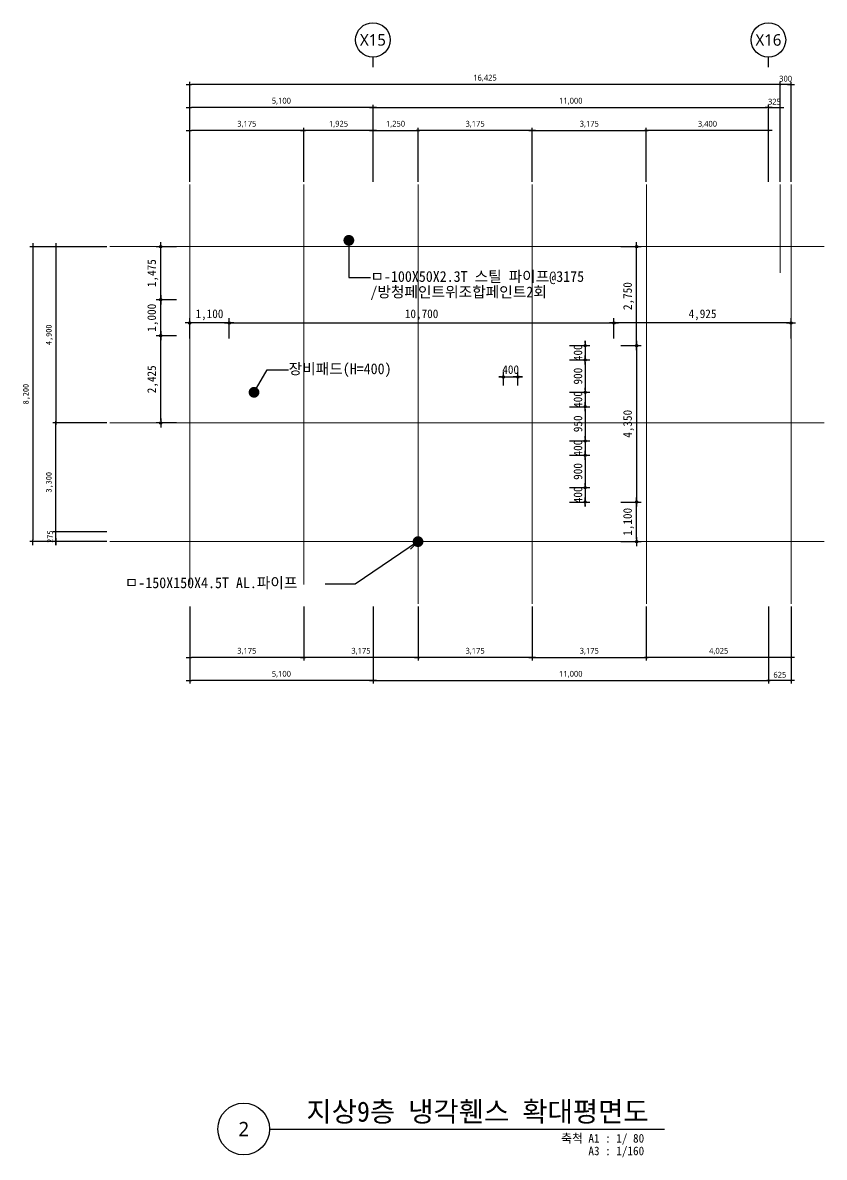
# Model space of a CAD drawing. Header units: inches. Extents: x 361167 to 440483, y 578 to 43803.
# Drawn here: x 389884 to 412179, y 2545 to 34085 of the extents above; entities that cross this region are included whole.
import ezdxf
from ezdxf.enums import TextEntityAlignment as Align

# ---------------------------------------------------------------- set-up
doc = ezdxf.new("R2010")
doc.units = ezdxf.units.IN
doc.header["$MEASUREMENT"] = 0
doc.linetypes.add('CEN', pattern=[62, 60, -1, 0, -1])
doc.layers.get('0').update_dxf_attribs({"linetype": 'CONTINUOUS'})
for name, color, linetype, lineweight in [('A-AXIS-BUBL', 7, 'CONTINUOUS', 25), ('A-CNTL', 1, 'CEN', 15), ('A-DIMS', 7, 'CONTINUOUS', 25), ('A-XXXX-SYMB', 7, 'CONTINUOUS', 25), ('A-XXXX-TXT1', 3, 'CONTINUOUS', 25), ('A-XXXX-TXT2', 3, 'CONTINUOUS', 25)]:
    doc.layers.add(name, color=color, linetype=linetype, lineweight=lineweight)
for name, color, linetype in [('A-AXIS-NDIM', 7, 'CONTINUOUS'), ('dim', 7, 'CONTINUOUS'), ('T', 3, 'CONTINUOUS')]:
    doc.layers.add(name, color=color, linetype=linetype)
doc.styles.add('HY울릉도L', font='H2GTRE.TTF')
doc.styles.get("Standard").update_dxf_attribs({"font": ''})
doc.styles.add('돋움', font='')
doc.styles.add('돋움체', font='')
doc.styles.add('맑은고딕', font='malgun.ttf')
doc.styles.get('Standard').set_extended_font_data('DotumChe')
doc.styles.get('돋움').set_extended_font_data('DotumChe')
doc.styles.get('돋움체').set_extended_font_data('DotumChe')
doc.dimstyles.new('CDIM', dxfattribs={"dimtxt": 2, "dimasz": 0.6, "dimexe": 1, "dimexo": 1, "dimgap": 1, "dimtad": 1, "dimdec": 0, "dimrnd": 0.5, "dimzin": 0, "dimdsep": 32, "dimlunit": 6, "dimtxsty": 'HY울릉도L', "dimblk1": '_CIDOT', "dimblk2": '_CIDOT', "dimsah": 1, "dimcen": 4.5, "dimclrd": 2, "dimclre": 2, "dimclrt": 7, "dimadec": 0, "dimazin": 0, "dimtfac": 1, "dimtdec": 0, "dimtix": 1, "dimtmove": 2, "dimatfit": 1, "dimldrblk": '_CIDOT', "dimfxl": 1, "dimtolj": 1, "dimtzin": 0, "dimlwd": -1, "dimarcsym": 0})
doc.dimstyles.new('DIM-1', dxfattribs={"dimtxt": 2.5, "dimasz": 1, "dimexe": 2, "dimexo": 3, "dimgap": 1, "dimtad": 1, "dimdec": 0, "dimdsep": 46, "dimlunit": 6, "dimtxsty": 'Standard', "dimblk1": 'DIMDOT', "dimblk2": 'DIMDOT', "dimsah": 1, "dimcen": 2.5, "dimdle": 1.5, "dimclrt": 3, "dimadec": 0, "dimazin": 0, "dimtfac": 1, "dimtdec": 0, "dimtix": 1, "dimtmove": 2, "dimatfit": 3, "dimldrblk": 'DIMDOT', "dimfxl": 2, "dimtvp": 1, "dimtolj": 1, "dimtzin": 0, "dimarcsym": 0})

# ---------------------------------------------------------------- blocks, each defined once
blk = doc.blocks.new('_CIDOT')
at = {"color": 0, "linetype": 'ByBlock'}
blk.add_line((2, 0), (-1, 0), dxfattribs=at)
at = {"color": 0, "linetype": 'ByBlock', "const_width": 0.5}
blk.add_lwpolyline([(-0.25, 0, 1), (0.25, 0, 1)], format="xyb", close=True, dxfattribs=at)
blk = doc.blocks.new('*D30')
at = {"layer": 'A-DIMS', "lineweight": -2, "transparency": 16777216}
for p, q in [((399629, 29665), (399629, 31805)), ((410629, 29665), (410629, 31805))]:
    blk.add_line(p, q, dxfattribs=at)
at = {"layer": 'A-DIMS', "transparency": 16777216}
blk.add_line((399677, 31725), (410581, 31725), dxfattribs=at)
at = {"layer": 'A-DIMS', "transparency": 16777216, "xscale": 48, "yscale": 48, "zscale": 48, "rotation": 180}
blk.add_blockref('_CIDOT', (399629, 31725), dxfattribs=at)
at = {"layer": 'A-DIMS', "transparency": 16777216, "xscale": 48, "yscale": 48, "zscale": 48}
blk.add_blockref('_CIDOT', (410629, 31725), dxfattribs=at)
at = {"layer": 'A-DIMS', "color": 3, "transparency": 16777216, "insert": (405129, 31902), "char_height": 160, "attachment_point": 5, "style": '맑은고딕'}
blk.add_mtext('\\A1;11,000', dxfattribs=at)
blk = doc.blocks.new('*D31')
at = {"layer": 'A-DIMS', "lineweight": -2, "transparency": 16777216}
for p, q in [((400879, 29665), (400879, 31165)), ((404054, 29665), (404054, 31165))]:
    blk.add_line(p, q, dxfattribs=at)
at = {"layer": 'A-DIMS', "transparency": 16777216}
blk.add_line((404006, 31085), (400927, 31085), dxfattribs=at)
at = {"layer": 'A-DIMS', "transparency": 16777216, "xscale": 48, "yscale": 48, "zscale": 48, "rotation": 180}
blk.add_blockref('_CIDOT', (400879, 31085), dxfattribs=at)
at = {"layer": 'A-DIMS', "transparency": 16777216, "xscale": 48, "yscale": 48, "zscale": 48}
blk.add_blockref('_CIDOT', (404054, 31085), dxfattribs=at)
at = {"layer": 'A-DIMS', "color": 3, "transparency": 16777216, "insert": (402467, 31262), "char_height": 160, "attachment_point": 5, "style": '맑은고딕'}
blk.add_mtext('\\A1;3,175', dxfattribs=at)
blk = doc.blocks.new('*D32')
at = {"layer": 'A-DIMS', "transparency": 16777216}
for p, q in [((410906, 32365), (410858, 32365)), ((411254, 32365), (410954, 32365)), ((411302, 32365), (411350, 32365))]:
    blk.add_line(p, q, dxfattribs=at)
at = {"layer": 'A-DIMS', "lineweight": -2, "transparency": 16777216}
for p, q in [((410954, 29665), (410954, 32445)), ((411254, 29665), (411254, 32445))]:
    blk.add_line(p, q, dxfattribs=at)
at = {"layer": 'A-DIMS', "transparency": 16777216, "xscale": 48, "yscale": 48, "zscale": 48}
blk.add_blockref('_CIDOT', (410954, 32365), dxfattribs=at)
at = {"layer": 'A-DIMS', "transparency": 16777216, "xscale": 48, "yscale": 48, "zscale": 48, "rotation": 180}
blk.add_blockref('_CIDOT', (411254, 32365), dxfattribs=at)
at = {"layer": 'A-DIMS', "color": 3, "transparency": 16777216, "insert": (411104, 32528), "char_height": 160, "attachment_point": 5, "style": '맑은고딕'}
blk.add_mtext('\\A1;300', dxfattribs=at)
blk = doc.blocks.new('*D33')
at = {"layer": 'A-DIMS', "lineweight": -2, "transparency": 16777216}
for p, q in [((404054, 29665), (404054, 31165)), ((407229, 29665), (407229, 31165))]:
    blk.add_line(p, q, dxfattribs=at)
at = {"layer": 'A-DIMS', "transparency": 16777216}
blk.add_line((404102, 31085), (407181, 31085), dxfattribs=at)
at = {"layer": 'A-DIMS', "transparency": 16777216, "xscale": 48, "yscale": 48, "zscale": 48, "rotation": 180}
blk.add_blockref('_CIDOT', (404054, 31085), dxfattribs=at)
at = {"layer": 'A-DIMS', "transparency": 16777216, "xscale": 48, "yscale": 48, "zscale": 48}
blk.add_blockref('_CIDOT', (407229, 31085), dxfattribs=at)
at = {"layer": 'A-DIMS', "color": 3, "transparency": 16777216, "insert": (405642, 31262), "char_height": 160, "attachment_point": 5, "style": '맑은고딕'}
blk.add_mtext('\\A1;3,175', dxfattribs=at)
blk = doc.blocks.new('*D34')
at = {"layer": 'A-DIMS', "transparency": 16777216}
for p, q in [((410581, 31725), (410533, 31725)), ((410629, 31725), (410954, 31725)), ((411002, 31725), (411050, 31725))]:
    blk.add_line(p, q, dxfattribs=at)
at = {"layer": 'A-DIMS', "lineweight": -2, "transparency": 16777216}
for p, q in [((410629, 29665), (410629, 31805)), ((410954, 29665), (410954, 31805))]:
    blk.add_line(p, q, dxfattribs=at)
at = {"layer": 'A-DIMS', "transparency": 16777216, "xscale": 48, "yscale": 48, "zscale": 48}
blk.add_blockref('_CIDOT', (410629, 31725), dxfattribs=at)
at = {"layer": 'A-DIMS', "transparency": 16777216, "xscale": 48, "yscale": 48, "zscale": 48, "rotation": 180}
blk.add_blockref('_CIDOT', (410954, 31725), dxfattribs=at)
at = {"layer": 'A-DIMS', "color": 3, "transparency": 16777216, "insert": (410792, 31888), "char_height": 160, "attachment_point": 5, "style": '맑은고딕'}
blk.add_mtext('\\A1;325', dxfattribs=at)
blk = doc.blocks.new('*D35')
at = {"layer": 'A-DIMS', "lineweight": -2, "transparency": 16777216}
for p, q in [((397704, 29665), (397704, 31165)), ((399629, 29665), (399629, 31165))]:
    blk.add_line(p, q, dxfattribs=at)
at = {"layer": 'A-DIMS', "transparency": 16777216}
blk.add_line((399581, 31085), (397752, 31085), dxfattribs=at)
at = {"layer": 'A-DIMS', "transparency": 16777216, "xscale": 48, "yscale": 48, "zscale": 48, "rotation": 180}
blk.add_blockref('_CIDOT', (397704, 31085), dxfattribs=at)
at = {"layer": 'A-DIMS', "transparency": 16777216, "xscale": 48, "yscale": 48, "zscale": 48}
blk.add_blockref('_CIDOT', (399629, 31085), dxfattribs=at)
at = {"layer": 'A-DIMS', "color": 3, "transparency": 16777216, "insert": (398667, 31262), "char_height": 160, "attachment_point": 5, "style": '맑은고딕'}
blk.add_mtext('\\A1;1,925', dxfattribs=at)
blk = doc.blocks.new('*D36')
at = {"layer": 'A-DIMS', "lineweight": -2, "transparency": 16777216}
for p, q in [((394529, 29665), (394529, 31165)), ((397704, 29665), (397704, 31165))]:
    blk.add_line(p, q, dxfattribs=at)
at = {"layer": 'A-DIMS', "transparency": 16777216}
blk.add_line((397656, 31085), (394577, 31085), dxfattribs=at)
at = {"layer": 'A-DIMS', "transparency": 16777216, "xscale": 48, "yscale": 48, "zscale": 48, "rotation": 180}
blk.add_blockref('_CIDOT', (394529, 31085), dxfattribs=at)
at = {"layer": 'A-DIMS', "transparency": 16777216, "xscale": 48, "yscale": 48, "zscale": 48}
blk.add_blockref('_CIDOT', (397704, 31085), dxfattribs=at)
at = {"layer": 'A-DIMS', "color": 3, "transparency": 16777216, "insert": (396117, 31262), "char_height": 160, "attachment_point": 5, "style": '맑은고딕'}
blk.add_mtext('\\A1;3,175', dxfattribs=at)
blk = doc.blocks.new('*D37')
at = {"layer": 'A-DIMS', "lineweight": -2, "transparency": 16777216}
for p, q in [((407229, 29665), (407229, 31165)), ((410629, 29665), (410629, 31165))]:
    blk.add_line(p, q, dxfattribs=at)
at = {"layer": 'A-DIMS', "transparency": 16777216}
blk.add_line((410581, 31085), (407277, 31085), dxfattribs=at)
at = {"layer": 'A-DIMS', "transparency": 16777216, "xscale": 48, "yscale": 48, "zscale": 48, "rotation": 180}
blk.add_blockref('_CIDOT', (407229, 31085), dxfattribs=at)
at = {"layer": 'A-DIMS', "transparency": 16777216, "xscale": 48, "yscale": 48, "zscale": 48}
blk.add_blockref('_CIDOT', (410629, 31085), dxfattribs=at)
at = {"layer": 'A-DIMS', "color": 3, "transparency": 16777216, "insert": (408929, 31261), "char_height": 160, "attachment_point": 5, "style": '맑은고딕'}
blk.add_mtext('\\A1;3,400', dxfattribs=at)
blk = doc.blocks.new('*D38')
at = {"layer": 'A-DIMS', "lineweight": -2, "transparency": 16777216}
for p, q in [((394529, 29665), (394529, 31805)), ((399629, 29665), (399629, 31805))]:
    blk.add_line(p, q, dxfattribs=at)
at = {"layer": 'A-DIMS', "transparency": 16777216}
blk.add_line((399581, 31725), (394577, 31725), dxfattribs=at)
at = {"layer": 'A-DIMS', "transparency": 16777216, "xscale": 48, "yscale": 48, "zscale": 48, "rotation": 180}
blk.add_blockref('_CIDOT', (394529, 31725), dxfattribs=at)
at = {"layer": 'A-DIMS', "transparency": 16777216, "xscale": 48, "yscale": 48, "zscale": 48}
blk.add_blockref('_CIDOT', (399629, 31725), dxfattribs=at)
at = {"layer": 'A-DIMS', "color": 3, "transparency": 16777216, "insert": (397079, 31902), "char_height": 160, "attachment_point": 5, "style": '맑은고딕'}
blk.add_mtext('\\A1;5,100', dxfattribs=at)
blk = doc.blocks.new('*D43')
at = {"layer": 'A-DIMS', "lineweight": -2, "transparency": 16777216}
for p, q in [((399629, 17855), (399629, 15715)), ((410629, 17855), (410629, 15715))]:
    blk.add_line(p, q, dxfattribs=at)
at = {"layer": 'A-DIMS', "transparency": 16777216}
blk.add_line((399677, 15795), (410581, 15795), dxfattribs=at)
at = {"layer": 'A-DIMS', "transparency": 16777216, "xscale": 48, "yscale": 48, "zscale": 48, "rotation": 180}
blk.add_blockref('_CIDOT', (399629, 15795), dxfattribs=at)
at = {"layer": 'A-DIMS', "transparency": 16777216, "xscale": 48, "yscale": 48, "zscale": 48}
blk.add_blockref('_CIDOT', (410629, 15795), dxfattribs=at)
at = {"layer": 'A-DIMS', "color": 3, "transparency": 16777216, "insert": (405129, 15972), "char_height": 160, "attachment_point": 5, "style": '맑은고딕'}
blk.add_mtext('\\A1;11,000', dxfattribs=at)
blk = doc.blocks.new('*D44')
at = {"layer": 'A-DIMS', "lineweight": -2, "transparency": 16777216}
for p, q in [((400879, 17855), (400879, 16355)), ((404054, 17855), (404054, 16355))]:
    blk.add_line(p, q, dxfattribs=at)
at = {"layer": 'A-DIMS', "transparency": 16777216}
blk.add_line((404006, 16435), (400927, 16435), dxfattribs=at)
at = {"layer": 'A-DIMS', "transparency": 16777216, "xscale": 48, "yscale": 48, "zscale": 48, "rotation": 180}
blk.add_blockref('_CIDOT', (400879, 16435), dxfattribs=at)
at = {"layer": 'A-DIMS', "transparency": 16777216, "xscale": 48, "yscale": 48, "zscale": 48}
blk.add_blockref('_CIDOT', (404054, 16435), dxfattribs=at)
at = {"layer": 'A-DIMS', "color": 3, "transparency": 16777216, "insert": (402467, 16612), "char_height": 160, "attachment_point": 5, "style": '맑은고딕'}
blk.add_mtext('\\A1;3,175', dxfattribs=at)
blk = doc.blocks.new('*D45')
at = {"layer": 'A-DIMS', "lineweight": -2, "transparency": 16777216}
for p, q in [((410629, 17855), (410629, 15715)), ((411254, 17855), (411254, 15715))]:
    blk.add_line(p, q, dxfattribs=at)
at = {"layer": 'A-DIMS', "transparency": 16777216}
blk.add_line((411206, 15795), (410677, 15795), dxfattribs=at)
at = {"layer": 'A-DIMS', "transparency": 16777216, "xscale": 48, "yscale": 48, "zscale": 48, "rotation": 180}
blk.add_blockref('_CIDOT', (410629, 15795), dxfattribs=at)
at = {"layer": 'A-DIMS', "transparency": 16777216, "xscale": 48, "yscale": 48, "zscale": 48}
blk.add_blockref('_CIDOT', (411254, 15795), dxfattribs=at)
at = {"layer": 'A-DIMS', "color": 3, "transparency": 16777216, "insert": (410942, 15958), "char_height": 160, "attachment_point": 5, "style": '맑은고딕'}
blk.add_mtext('\\A1;625', dxfattribs=at)
blk = doc.blocks.new('*D46')
at = {"layer": 'A-DIMS', "lineweight": -2, "transparency": 16777216}
for p, q in [((404054, 17855), (404054, 16355)), ((407229, 17855), (407229, 16355))]:
    blk.add_line(p, q, dxfattribs=at)
at = {"layer": 'A-DIMS', "transparency": 16777216}
blk.add_line((404102, 16435), (407181, 16435), dxfattribs=at)
at = {"layer": 'A-DIMS', "transparency": 16777216, "xscale": 48, "yscale": 48, "zscale": 48, "rotation": 180}
blk.add_blockref('_CIDOT', (404054, 16435), dxfattribs=at)
at = {"layer": 'A-DIMS', "transparency": 16777216, "xscale": 48, "yscale": 48, "zscale": 48}
blk.add_blockref('_CIDOT', (407229, 16435), dxfattribs=at)
at = {"layer": 'A-DIMS', "color": 3, "transparency": 16777216, "insert": (405642, 16612), "char_height": 160, "attachment_point": 5, "style": '맑은고딕'}
blk.add_mtext('\\A1;3,175', dxfattribs=at)
blk = doc.blocks.new('*D39')
at = {"layer": 'A-DIMS', "lineweight": -2, "transparency": 16777216}
for p, q in [((397704, 17855), (397704, 16355)), ((400879, 17855), (400879, 16355))]:
    blk.add_line(p, q, dxfattribs=at)
at = {"layer": 'A-DIMS', "transparency": 16777216}
blk.add_line((400831, 16435), (397752, 16435), dxfattribs=at)
at = {"layer": 'A-DIMS', "transparency": 16777216, "xscale": 48, "yscale": 48, "zscale": 48, "rotation": 180}
blk.add_blockref('_CIDOT', (397704, 16435), dxfattribs=at)
at = {"layer": 'A-DIMS', "transparency": 16777216, "xscale": 48, "yscale": 48, "zscale": 48}
blk.add_blockref('_CIDOT', (400879, 16435), dxfattribs=at)
at = {"layer": 'A-DIMS', "color": 3, "transparency": 16777216, "insert": (399292, 16612), "char_height": 160, "attachment_point": 5, "style": '맑은고딕'}
blk.add_mtext('\\A1;3,175', dxfattribs=at)
blk = doc.blocks.new('*D40')
at = {"layer": 'A-DIMS', "lineweight": -2, "transparency": 16777216}
for p, q in [((394529, 17855), (394529, 16355)), ((397704, 17855), (397704, 16355))]:
    blk.add_line(p, q, dxfattribs=at)
at = {"layer": 'A-DIMS', "transparency": 16777216}
blk.add_line((397656, 16435), (394577, 16435), dxfattribs=at)
at = {"layer": 'A-DIMS', "transparency": 16777216, "xscale": 48, "yscale": 48, "zscale": 48, "rotation": 180}
blk.add_blockref('_CIDOT', (394529, 16435), dxfattribs=at)
at = {"layer": 'A-DIMS', "transparency": 16777216, "xscale": 48, "yscale": 48, "zscale": 48}
blk.add_blockref('_CIDOT', (397704, 16435), dxfattribs=at)
at = {"layer": 'A-DIMS', "color": 3, "transparency": 16777216, "insert": (396117, 16612), "char_height": 160, "attachment_point": 5, "style": '맑은고딕'}
blk.add_mtext('\\A1;3,175', dxfattribs=at)
blk = doc.blocks.new('*D41')
at = {"layer": 'A-DIMS', "lineweight": -2, "transparency": 16777216}
for p, q in [((407229, 17855), (407229, 16355)), ((411254, 17855), (411254, 16355))]:
    blk.add_line(p, q, dxfattribs=at)
at = {"layer": 'A-DIMS', "transparency": 16777216}
blk.add_line((411206, 16435), (407277, 16435), dxfattribs=at)
at = {"layer": 'A-DIMS', "transparency": 16777216, "xscale": 48, "yscale": 48, "zscale": 48, "rotation": 180}
blk.add_blockref('_CIDOT', (407229, 16435), dxfattribs=at)
at = {"layer": 'A-DIMS', "transparency": 16777216, "xscale": 48, "yscale": 48, "zscale": 48}
blk.add_blockref('_CIDOT', (411254, 16435), dxfattribs=at)
at = {"layer": 'A-DIMS', "color": 3, "transparency": 16777216, "insert": (409242, 16611), "char_height": 160, "attachment_point": 5, "style": '맑은고딕'}
blk.add_mtext('\\A1;4,025', dxfattribs=at)
blk = doc.blocks.new('*D42')
at = {"layer": 'A-DIMS', "lineweight": -2, "transparency": 16777216}
for p, q in [((394529, 17855), (394529, 15715)), ((399629, 17855), (399629, 15715))]:
    blk.add_line(p, q, dxfattribs=at)
at = {"layer": 'A-DIMS', "transparency": 16777216}
blk.add_line((399581, 15795), (394577, 15795), dxfattribs=at)
at = {"layer": 'A-DIMS', "transparency": 16777216, "xscale": 48, "yscale": 48, "zscale": 48, "rotation": 180}
blk.add_blockref('_CIDOT', (394529, 15795), dxfattribs=at)
at = {"layer": 'A-DIMS', "transparency": 16777216, "xscale": 48, "yscale": 48, "zscale": 48}
blk.add_blockref('_CIDOT', (399629, 15795), dxfattribs=at)
at = {"layer": 'A-DIMS', "color": 3, "transparency": 16777216, "insert": (397079, 15972), "char_height": 160, "attachment_point": 5, "style": '맑은고딕'}
blk.add_mtext('\\A1;5,100', dxfattribs=at)
blk = doc.blocks.new('*D47')
at = {"layer": 'A-DIMS', "lineweight": -2, "transparency": 16777216}
for p, q in [((392224, 22959), (390724, 22959)), ((392224, 19660), (390724, 19660))]:
    blk.add_line(p, q, dxfattribs=at)
at = {"layer": 'A-DIMS', "transparency": 16777216}
blk.add_line((390804, 19708), (390804, 22911), dxfattribs=at)
at = {"layer": 'A-DIMS', "transparency": 16777216, "xscale": 48, "yscale": 48, "zscale": 48}
for p, rotation in [((390804, 22959), 90), ((390804, 19660), 270)]:
    blk.add_blockref('_CIDOT', p, dxfattribs=dict(at, rotation=rotation))
at = {"layer": 'A-DIMS', "color": 3, "transparency": 16777216, "insert": (390629, 21310), "char_height": 160, "attachment_point": 5, "rotation": 90, "style": '돋움체'}
blk.add_mtext('\\A1;3,300', dxfattribs=at)
blk = doc.blocks.new('*D48')
at = {"layer": 'A-DIMS', "lineweight": -2, "transparency": 16777216}
for p, q in [((392224, 19935), (390724, 19935)), ((392224, 19660), (390724, 19660))]:
    blk.add_line(p, q, dxfattribs=at)
at = {"layer": 'A-DIMS', "transparency": 16777216}
for p, q in [((390804, 19983), (390804, 20031)), ((390804, 19660), (390804, 19935)), ((390804, 19612), (390804, 19564))]:
    blk.add_line(p, q, dxfattribs=at)
at = {"layer": 'A-DIMS', "transparency": 16777216, "xscale": 48, "yscale": 48, "zscale": 48}
for p, rotation in [((390804, 19935), 270), ((390804, 19660), 90)]:
    blk.add_blockref('_CIDOT', p, dxfattribs=dict(at, rotation=rotation))
at = {"layer": 'A-DIMS', "color": 3, "transparency": 16777216, "insert": (390644, 19798), "char_height": 160, "attachment_point": 5, "rotation": 90, "style": '돋움체'}
blk.add_mtext('\\A1;275', dxfattribs=at)
blk = doc.blocks.new('*D49')
at = {"layer": 'A-DIMS', "lineweight": -2, "transparency": 16777216}
for p, q in [((392224, 27859), (390724, 27859)), ((392224, 22959), (390724, 22959))]:
    blk.add_line(p, q, dxfattribs=at)
at = {"layer": 'A-DIMS', "transparency": 16777216}
blk.add_line((390804, 27811), (390804, 23007), dxfattribs=at)
at = {"layer": 'A-DIMS', "transparency": 16777216, "xscale": 48, "yscale": 48, "zscale": 48}
for p, rotation in [((390804, 27859), 90), ((390804, 22959), 270)]:
    blk.add_blockref('_CIDOT', p, dxfattribs=dict(at, rotation=rotation))
at = {"layer": 'A-DIMS', "color": 3, "transparency": 16777216, "insert": (390629, 25409), "char_height": 160, "attachment_point": 5, "rotation": 90, "style": '돋움체'}
blk.add_mtext('\\A1;4,900', dxfattribs=at)
blk = doc.blocks.new('DIMDOT')
at = {"linetype": 'Continuous'}
blk.add_line((-2, 0), (2, 0), dxfattribs=at)
for radius in [0.5, 0.25]:
    blk.add_circle((0, 0), radius, dxfattribs=at)
blk = doc.blocks.new('*D194')
at = {"layer": 'A-AXIS-NDIM', "color": 0, "lineweight": -2, "transparency": 16777216}
for p, q in [((394162, 25384), (393596, 25384)), ((393724, 23023), (393724, 25320)), ((394162, 22959), (393596, 22959))]:
    blk.add_line(p, q, dxfattribs=at)
at = {"layer": 'A-AXIS-NDIM', "color": 0, "lineweight": -2, "transparency": 16777216, "xscale": 64, "yscale": 64, "zscale": 64}
for p, rotation in [((393724, 25384), 90), ((393724, 22959), 270)]:
    blk.add_blockref('DIMDOT', p, dxfattribs=dict(at, rotation=rotation))
at = {"layer": 'A-AXIS-NDIM', "color": 3, "transparency": 16777216, "insert": (393502, 24172), "char_height": 240, "attachment_point": 5, "rotation": 90}
blk.add_mtext('\\A1;2,425', dxfattribs=at)
blk = doc.blocks.new('*D195')
at = {"layer": 'A-AXIS-NDIM', "color": 0, "lineweight": -2, "transparency": 16777216}
for p, q in [((394162, 26384), (393596, 26384)), ((393724, 25448), (393724, 26320)), ((394162, 25384), (393596, 25384))]:
    blk.add_line(p, q, dxfattribs=at)
at = {"layer": 'A-AXIS-NDIM', "color": 0, "lineweight": -2, "transparency": 16777216, "xscale": 64, "yscale": 64, "zscale": 64}
for p, rotation in [((393724, 26384), 90), ((393724, 25384), 270)]:
    blk.add_blockref('DIMDOT', p, dxfattribs=dict(at, rotation=rotation))
at = {"layer": 'A-AXIS-NDIM', "color": 3, "transparency": 16777216, "insert": (393502, 25884), "char_height": 240, "attachment_point": 5, "rotation": 90}
blk.add_mtext('\\A1;1,000', dxfattribs=at)
blk = doc.blocks.new('*D196')
at = {"layer": 'A-AXIS-NDIM', "color": 0, "lineweight": -2, "transparency": 16777216}
for p, q in [((394162, 27859), (393596, 27859)), ((393724, 26448), (393724, 27795)), ((394162, 26384), (393596, 26384))]:
    blk.add_line(p, q, dxfattribs=at)
at = {"layer": 'A-AXIS-NDIM', "color": 0, "lineweight": -2, "transparency": 16777216, "xscale": 64, "yscale": 64, "zscale": 64}
for p, rotation in [((393724, 27859), 90), ((393724, 26384), 270)]:
    blk.add_blockref('DIMDOT', p, dxfattribs=dict(at, rotation=rotation))
at = {"layer": 'A-AXIS-NDIM', "color": 3, "transparency": 16777216, "insert": (393502, 27122), "char_height": 240, "attachment_point": 5, "rotation": 90}
blk.add_mtext('\\A1;1,475', dxfattribs=at)
blk = doc.blocks.new('_Dot')
at = {"color": 0, "linetype": 'ByBlock', "lineweight": -2}
blk.add_line((-0.5, 0), (-1, 0), dxfattribs=at)
at = {"color": 0, "linetype": 'ByBlock', "lineweight": -2, "const_width": 0.5}
blk.add_lwpolyline([(-0.25, 0, 1), (0.25, 0, 1)], format="xyb", close=True, dxfattribs=at)
blk = doc.blocks.new('*D205')
at = {"layer": 'A-DIMS', "lineweight": -2, "transparency": 16777216}
for p, q in [((392224, 27859), (390084, 27859)), ((392224, 19660), (390084, 19660))]:
    blk.add_line(p, q, dxfattribs=at)
at = {"layer": 'A-DIMS', "transparency": 16777216}
blk.add_line((390164, 27811), (390164, 19708), dxfattribs=at)
at = {"layer": 'A-DIMS', "transparency": 16777216, "xscale": 48, "yscale": 48, "zscale": 48}
for p, rotation in [((390164, 27859), 90), ((390164, 19660), 270)]:
    blk.add_blockref('_CIDOT', p, dxfattribs=dict(at, rotation=rotation))
at = {"layer": 'A-DIMS', "color": 3, "transparency": 16777216, "insert": (389989, 23760), "char_height": 160, "attachment_point": 5, "rotation": 90, "style": '돋움체'}
blk.add_mtext('\\A1;8,200', dxfattribs=at)
blk = doc.blocks.new('*D206')
at = {"layer": 'A-DIMS', "lineweight": -2, "transparency": 16777216}
for p, q in [((394529, 29665), (394529, 32445)), ((410954, 29665), (410954, 32445))]:
    blk.add_line(p, q, dxfattribs=at)
at = {"layer": 'A-DIMS', "transparency": 16777216}
blk.add_line((410906, 32365), (394577, 32365), dxfattribs=at)
at = {"layer": 'A-DIMS', "transparency": 16777216, "xscale": 48, "yscale": 48, "zscale": 48, "rotation": 180}
blk.add_blockref('_CIDOT', (394529, 32365), dxfattribs=at)
at = {"layer": 'A-DIMS', "transparency": 16777216, "xscale": 48, "yscale": 48, "zscale": 48}
blk.add_blockref('_CIDOT', (410954, 32365), dxfattribs=at)
at = {"layer": 'A-DIMS', "color": 3, "transparency": 16777216, "insert": (402742, 32542), "char_height": 160, "attachment_point": 5, "style": '맑은고딕'}
blk.add_mtext('\\A1;16,425', dxfattribs=at)
blk = doc.blocks.new('*D207')
at = {"layer": 'A-DIMS', "lineweight": -2, "transparency": 16777216}
for p, q in [((399629, 29665), (399629, 31165)), ((400879, 29665), (400879, 31165))]:
    blk.add_line(p, q, dxfattribs=at)
at = {"layer": 'A-DIMS', "transparency": 16777216}
blk.add_line((399677, 31085), (400831, 31085), dxfattribs=at)
at = {"layer": 'A-DIMS', "transparency": 16777216, "xscale": 48, "yscale": 48, "zscale": 48, "rotation": 180}
blk.add_blockref('_CIDOT', (399629, 31085), dxfattribs=at)
at = {"layer": 'A-DIMS', "transparency": 16777216, "xscale": 48, "yscale": 48, "zscale": 48}
blk.add_blockref('_CIDOT', (400879, 31085), dxfattribs=at)
at = {"layer": 'A-DIMS', "color": 3, "transparency": 16777216, "insert": (400254, 31262), "char_height": 160, "attachment_point": 5, "style": '맑은고딕'}
blk.add_mtext('\\A1;1,250', dxfattribs=at)
blk = doc.blocks.new('*D209')
at = {"layer": 'A-AXIS-NDIM', "color": 0, "lineweight": -2, "transparency": 16777216}
for p, q in [((395629, 25302), (395629, 25868)), ((406329, 25302), (406329, 25868)), ((395693, 25740), (406265, 25740))]:
    blk.add_line(p, q, dxfattribs=at)
at = {"layer": 'A-AXIS-NDIM', "color": 0, "lineweight": -2, "transparency": 16777216, "xscale": 64, "yscale": 64, "zscale": 64, "rotation": 180}
blk.add_blockref('DIMDOT', (395629, 25740), dxfattribs=at)
at = {"layer": 'A-AXIS-NDIM', "color": 0, "lineweight": -2, "transparency": 16777216, "xscale": 64, "yscale": 64, "zscale": 64}
blk.add_blockref('DIMDOT', (406329, 25740), dxfattribs=at)
at = {"layer": 'A-AXIS-NDIM', "color": 3, "transparency": 16777216, "insert": (400979, 25963), "char_height": 240, "attachment_point": 5}
blk.add_mtext('\\A1;10,700', dxfattribs=at)
blk = doc.blocks.new('*D210')
at = {"layer": 'A-AXIS-NDIM', "color": 0, "lineweight": -2, "transparency": 16777216}
for p, q in [((406329, 25302), (406329, 25868)), ((411254, 25302), (411254, 25868)), ((411190, 25740), (406393, 25740))]:
    blk.add_line(p, q, dxfattribs=at)
at = {"layer": 'A-AXIS-NDIM', "color": 0, "lineweight": -2, "transparency": 16777216, "xscale": 64, "yscale": 64, "zscale": 64, "rotation": 180}
blk.add_blockref('DIMDOT', (406329, 25740), dxfattribs=at)
at = {"layer": 'A-AXIS-NDIM', "color": 0, "lineweight": -2, "transparency": 16777216, "xscale": 64, "yscale": 64, "zscale": 64}
blk.add_blockref('DIMDOT', (411254, 25740), dxfattribs=at)
at = {"layer": 'A-AXIS-NDIM', "color": 3, "transparency": 16777216, "insert": (408792, 25963), "char_height": 240, "attachment_point": 5}
blk.add_mtext('\\A1;4,925', dxfattribs=at)
blk = doc.blocks.new('*D208')
at = {"layer": 'A-AXIS-NDIM', "color": 0, "lineweight": -2, "transparency": 16777216}
for p, q in [((394529, 25302), (394529, 25868)), ((395629, 25302), (395629, 25868)), ((395565, 25740), (394593, 25740))]:
    blk.add_line(p, q, dxfattribs=at)
at = {"layer": 'A-AXIS-NDIM', "color": 0, "lineweight": -2, "transparency": 16777216, "xscale": 64, "yscale": 64, "zscale": 64, "rotation": 180}
blk.add_blockref('DIMDOT', (394529, 25740), dxfattribs=at)
at = {"layer": 'A-AXIS-NDIM', "color": 0, "lineweight": -2, "transparency": 16777216, "xscale": 64, "yscale": 64, "zscale": 64}
blk.add_blockref('DIMDOT', (395629, 25740), dxfattribs=at)
at = {"layer": 'A-AXIS-NDIM', "color": 3, "transparency": 16777216, "insert": (395079, 25963), "char_height": 240, "attachment_point": 5}
blk.add_mtext('\\A1;1,100', dxfattribs=at)
blk = doc.blocks.new('*D212')
at = {"layer": 'A-AXIS-NDIM', "color": 0, "lineweight": -2, "transparency": 16777216}
for p, q in [((406521, 25110), (407087, 25110)), ((406959, 25046), (406959, 20824)), ((406521, 20760), (407087, 20760))]:
    blk.add_line(p, q, dxfattribs=at)
at = {"layer": 'A-AXIS-NDIM', "color": 0, "lineweight": -2, "transparency": 16777216, "xscale": 64, "yscale": 64, "zscale": 64}
for p, rotation in [((406959, 25110), 90), ((406959, 20760), 270)]:
    blk.add_blockref('DIMDOT', p, dxfattribs=dict(at, rotation=rotation))
at = {"layer": 'A-AXIS-NDIM', "color": 3, "transparency": 16777216, "insert": (406737, 22935), "char_height": 240, "attachment_point": 5, "rotation": 90}
blk.add_mtext('\\A1;4,350', dxfattribs=at)
blk = doc.blocks.new('*D213')
at = {"layer": 'A-AXIS-NDIM', "color": 0, "lineweight": -2, "transparency": 16777216}
for p, q in [((406521, 20760), (407087, 20760)), ((406959, 19724), (406959, 20696)), ((406521, 19660), (407087, 19660))]:
    blk.add_line(p, q, dxfattribs=at)
at = {"layer": 'A-AXIS-NDIM', "color": 0, "lineweight": -2, "transparency": 16777216, "xscale": 64, "yscale": 64, "zscale": 64}
for p, rotation in [((406959, 20760), 90), ((406959, 19660), 270)]:
    blk.add_blockref('DIMDOT', p, dxfattribs=dict(at, rotation=rotation))
at = {"layer": 'A-AXIS-NDIM', "color": 3, "transparency": 16777216, "insert": (406737, 20210), "char_height": 240, "attachment_point": 5, "rotation": 90}
blk.add_mtext('\\A1;1,100', dxfattribs=at)
blk = doc.blocks.new('*D211')
at = {"layer": 'A-AXIS-NDIM', "color": 0, "lineweight": -2, "transparency": 16777216}
for p, q in [((406521, 27860), (407087, 27860)), ((406959, 25174), (406959, 27796)), ((406521, 25110), (407087, 25110))]:
    blk.add_line(p, q, dxfattribs=at)
at = {"layer": 'A-AXIS-NDIM', "color": 0, "lineweight": -2, "transparency": 16777216, "xscale": 64, "yscale": 64, "zscale": 64}
for p, rotation in [((406959, 27860), 90), ((406959, 25110), 270)]:
    blk.add_blockref('DIMDOT', p, dxfattribs=dict(at, rotation=rotation))
at = {"layer": 'A-AXIS-NDIM', "color": 3, "transparency": 16777216, "insert": (406737, 26485), "char_height": 240, "attachment_point": 5, "rotation": 90}
blk.add_mtext('\\A1;2,750', dxfattribs=at)
blk = doc.blocks.new('*D214')
at = {"layer": 'A-AXIS-NDIM', "color": 0, "lineweight": -2, "transparency": 16777216}
for p, q in [((405528, 25174), (405528, 25238)), ((405090, 25110), (405656, 25110)), ((405528, 25110), (405528, 24710)), ((405090, 24710), (405656, 24710)), ((405528, 24646), (405528, 24582))]:
    blk.add_line(p, q, dxfattribs=at)
at = {"layer": 'A-AXIS-NDIM', "color": 0, "lineweight": -2, "transparency": 16777216, "xscale": 64, "yscale": 64, "zscale": 64}
for p, rotation in [((405528, 25110), 270), ((405528, 24710), 90)]:
    blk.add_blockref('DIMDOT', p, dxfattribs=dict(at, rotation=rotation))
at = {"layer": 'A-AXIS-NDIM', "color": 3, "transparency": 16777216, "insert": (405328, 24910), "char_height": 240, "attachment_point": 5, "rotation": 90}
blk.add_mtext('\\A1;400', dxfattribs=at)
blk = doc.blocks.new('*D215')
at = {"layer": 'A-AXIS-NDIM', "color": 0, "lineweight": -2, "transparency": 16777216}
for p, q in [((405090, 24710), (405656, 24710)), ((405528, 24646), (405528, 23874)), ((405090, 23810), (405656, 23810))]:
    blk.add_line(p, q, dxfattribs=at)
at = {"layer": 'A-AXIS-NDIM', "color": 0, "lineweight": -2, "transparency": 16777216, "xscale": 64, "yscale": 64, "zscale": 64}
for p, rotation in [((405528, 24710), 90), ((405528, 23810), 270)]:
    blk.add_blockref('DIMDOT', p, dxfattribs=dict(at, rotation=rotation))
at = {"layer": 'A-AXIS-NDIM', "color": 3, "transparency": 16777216, "insert": (405328, 24260), "char_height": 240, "attachment_point": 5, "rotation": 90}
blk.add_mtext('\\A1;900', dxfattribs=at)
blk = doc.blocks.new('*D216')
at = {"layer": 'A-AXIS-NDIM', "color": 0, "lineweight": -2, "transparency": 16777216}
for p, q in [((405090, 23810), (405656, 23810)), ((405528, 23874), (405528, 23938)), ((405528, 23810), (405528, 23410)), ((405090, 23410), (405656, 23410)), ((405528, 23346), (405528, 23282))]:
    blk.add_line(p, q, dxfattribs=at)
at = {"layer": 'A-AXIS-NDIM', "color": 0, "lineweight": -2, "transparency": 16777216, "xscale": 64, "yscale": 64, "zscale": 64}
for p, rotation in [((405528, 23810), 270), ((405528, 23410), 90)]:
    blk.add_blockref('DIMDOT', p, dxfattribs=dict(at, rotation=rotation))
at = {"layer": 'A-AXIS-NDIM', "color": 3, "transparency": 16777216, "insert": (405328, 23610), "char_height": 240, "attachment_point": 5, "rotation": 90}
blk.add_mtext('\\A1;400', dxfattribs=at)
blk = doc.blocks.new('*D217')
at = {"layer": 'A-AXIS-NDIM', "color": 0, "lineweight": -2, "transparency": 16777216}
for p, q in [((405090, 22460), (405656, 22460)), ((405528, 22524), (405528, 22588)), ((405528, 22460), (405528, 22060)), ((405090, 22060), (405656, 22060)), ((405528, 21996), (405528, 21932))]:
    blk.add_line(p, q, dxfattribs=at)
at = {"layer": 'A-AXIS-NDIM', "color": 0, "lineweight": -2, "transparency": 16777216, "xscale": 64, "yscale": 64, "zscale": 64}
for p, rotation in [((405528, 22460), 270), ((405528, 22060), 90)]:
    blk.add_blockref('DIMDOT', p, dxfattribs=dict(at, rotation=rotation))
at = {"layer": 'A-AXIS-NDIM', "color": 3, "transparency": 16777216, "insert": (405328, 22260), "char_height": 240, "attachment_point": 5, "rotation": 90}
blk.add_mtext('\\A1;400', dxfattribs=at)
blk = doc.blocks.new('*D218')
at = {"layer": 'A-AXIS-NDIM', "color": 0, "lineweight": -2, "transparency": 16777216}
for p, q in [((405090, 21160), (405656, 21160)), ((405528, 21224), (405528, 21288)), ((405528, 21160), (405528, 20760)), ((405090, 20760), (405656, 20760)), ((405528, 20696), (405528, 20632))]:
    blk.add_line(p, q, dxfattribs=at)
at = {"layer": 'A-AXIS-NDIM', "color": 0, "lineweight": -2, "transparency": 16777216, "xscale": 64, "yscale": 64, "zscale": 64}
for p, rotation in [((405528, 21160), 270), ((405528, 20760), 90)]:
    blk.add_blockref('DIMDOT', p, dxfattribs=dict(at, rotation=rotation))
at = {"layer": 'A-AXIS-NDIM', "color": 3, "transparency": 16777216, "insert": (405328, 20960), "char_height": 240, "attachment_point": 5, "rotation": 90}
blk.add_mtext('\\A1;400', dxfattribs=at)
blk = doc.blocks.new('*D219')
at = {"layer": 'A-AXIS-NDIM', "color": 0, "lineweight": -2, "transparency": 16777216}
for p, q in [((405090, 23410), (405656, 23410)), ((405528, 23346), (405528, 22524)), ((405090, 22460), (405656, 22460))]:
    blk.add_line(p, q, dxfattribs=at)
at = {"layer": 'A-AXIS-NDIM', "color": 0, "lineweight": -2, "transparency": 16777216, "xscale": 64, "yscale": 64, "zscale": 64}
for p, rotation in [((405528, 23410), 90), ((405528, 22460), 270)]:
    blk.add_blockref('DIMDOT', p, dxfattribs=dict(at, rotation=rotation))
at = {"layer": 'A-AXIS-NDIM', "color": 3, "transparency": 16777216, "insert": (405328, 22935), "char_height": 240, "attachment_point": 5, "rotation": 90}
blk.add_mtext('\\A1;950', dxfattribs=at)
blk = doc.blocks.new('*D220')
at = {"layer": 'A-AXIS-NDIM', "color": 0, "lineweight": -2, "transparency": 16777216}
for p, q in [((405090, 22060), (405656, 22060)), ((405528, 21996), (405528, 21224)), ((405090, 21160), (405656, 21160))]:
    blk.add_line(p, q, dxfattribs=at)
at = {"layer": 'A-AXIS-NDIM', "color": 0, "lineweight": -2, "transparency": 16777216, "xscale": 64, "yscale": 64, "zscale": 64}
for p, rotation in [((405528, 22060), 90), ((405528, 21160), 270)]:
    blk.add_blockref('DIMDOT', p, dxfattribs=dict(at, rotation=rotation))
at = {"layer": 'A-AXIS-NDIM', "color": 3, "transparency": 16777216, "insert": (405328, 21610), "char_height": 240, "attachment_point": 5, "rotation": 90}
blk.add_mtext('\\A1;900', dxfattribs=at)
blk = doc.blocks.new('*D229')
at = {"layer": 'A-AXIS-NDIM', "color": 0, "lineweight": -2, "transparency": 16777216}
for p, q in [((403256, 24002), (403256, 24368)), ((403656, 24002), (403656, 24368)), ((403192, 24240), (403128, 24240)), ((403256, 24240), (403656, 24240)), ((403720, 24240), (403784, 24240))]:
    blk.add_line(p, q, dxfattribs=at)
at = {"layer": 'A-AXIS-NDIM', "color": 0, "lineweight": -2, "transparency": 16777216, "xscale": 64, "yscale": 64, "zscale": 64}
blk.add_blockref('DIMDOT', (403256, 24240), dxfattribs=at)
at = {"layer": 'A-AXIS-NDIM', "color": 0, "lineweight": -2, "transparency": 16777216, "xscale": 64, "yscale": 64, "zscale": 64, "rotation": 180}
blk.add_blockref('DIMDOT', (403656, 24240), dxfattribs=at)
at = {"layer": 'A-AXIS-NDIM', "color": 3, "transparency": 16777216, "insert": (403456, 24440), "char_height": 240, "attachment_point": 5}
blk.add_mtext('\\A1;400', dxfattribs=at)

msp = doc.modelspace()

# ---------------------------------------------------------------- linework, layer by layer
at = {"layer": 'A-AXIS-BUBL', "ltscale": 0.2}
for p, q in [((399629.4, 32845), (399629.4, 33125)), ((410629.4, 32845), (410629.4, 33125))]:
    msp.add_line(p, q, dxfattribs=at)
for centre in [(399624.7, 33605), (410624.7, 33605)]:
    msp.add_circle(centre, 480, dxfattribs=at)
at = {"layer": 'A-CNTL'}
for p, q in [((394529.4, 18471.1), (394529.4, 29585)), ((397704.4, 18471.1), (397704.4, 29585)), ((400879.4, 17935), (400879.4, 29585)), ((404054.4, 17935), (404054.4, 29585)), ((407229.4, 17935), (407229.4, 29585)), ((410954.4, 27135), (410954.4, 29585)), ((411254.4, 17935), (411254.4, 29585)), ((412179.4, 27859.4), (392304.4, 27859.4)), ((412179.4, 22959.4), (392304.4, 22959.4)), ((412179.4, 19660), (392304.4, 19660))]:
    msp.add_line(p, q, dxfattribs=at)
at = {"layer": 'A-XXXX-SYMB'}
msp.add_line((396753.3, 3332), (407730.4, 3332), dxfattribs=at)
msp.add_circle((396033.3, 3332), 720, dxfattribs=at)
at = {"layer": 'dim'}
for points in [[(398955.9, 28035), (398955.9, 27004.6), (399555.9, 27004.6)], [(396318.4, 23810), (396680.8, 24438.4), (397280.8, 24438.4)]]:
    msp.add_lwpolyline(points, dxfattribs=at)
at = {"layer": 'dim', "elevation": 0}
msp.add_lwpolyline([(400889, 19668.1), (399131.5, 18474.6), (398293.8, 18474.6)], dxfattribs=at)

# ---------------------------------------------------------------- block references
at = {"layer": 'dim', "xscale": 300, "yscale": 300, "zscale": 300}
for p, rotation in [((398955.9, 28035), 89.99999999999999), ((396318.4, 23810), 240.0323999020025), ((400879.4, 19660), 44.5808830252496)]:
    msp.add_blockref('_Dot', p, dxfattribs=dict(at, rotation=rotation))

# ---------------------------------------------------------------- texts
at = {"layer": 'A-XXXX-TXT1', "style": '돋움체'}
msp.add_text('지상9층 냉각휀스 확대평면도', height=560, dxfattribs=at).set_placement((407293.5, 3368.2), align=Align.BOTTOM_RIGHT)
at = {"layer": 'A-XXXX-TXT1', "style": '맑은고딕'}
msp.add_text('2', height=400, dxfattribs=at).set_placement((396033.3, 3332), align=Align.MIDDLE)
at = {"layer": 'A-XXXX-TXT1', "style": '돋움체'}
for s, p in [('축척 A1 : 1/ 80', (407168.9, 3194.2)), ('A3 : 1/160', (407168.9, 2843.9))]:
    msp.add_text(s, height=240, dxfattribs=at).set_placement(p, align=Align.TOP_RIGHT)
at = {"layer": 'A-XXXX-TXT2', "ltscale": 0.2, "style": '맑은고딕'}
for s, p in [('X15', (399624.7, 33605)), ('X16', (410624.7, 33605))]:
    msp.add_text(s, height=320, dxfattribs=at).set_placement(p, align=Align.MIDDLE)
at = {"layer": 'T', "style": '돋움'}
for s, p in [('ㅁ-100X50X2.3T 스틸 파이프@3175', (399555.9, 27030.5)), ('/방청페인트위조합페인트2회', (399555.9, 26600.8)), ('장비패드(H=400)', (397280.8, 24464.3)), ('ㅁ-150X150X4.5T AL.파이프', (392724.1, 18516.2))]:
    msp.add_text(s, height=300, dxfattribs=at).set_placement(p, align=Align.MIDDLE_LEFT)

# ---------------------------------------------------------------- dimensions: what is measured, and where the dimension line sits
at = {"layer": 'A-AXIS-NDIM'}
for base, p1, p2, angle, picture, middle in [((393724.4, 27859.4), (394354.4, 26384.4), (394354.4, 27859.4), 90, '*D196', (393501.5, 27121.9)), ((406959.4, 27859.6), (406329.4, 25110), (406329.4, 27859.6), 90, '*D211', (406736.5, 26484.8)), ((393724.4, 26384.4), (394354.4, 25384.4), (394354.4, 26384.4), 90, '*D195', (393501.5, 25884.4)), ((394529.4, 25740), (395629.4, 25110), (394529.4, 25110), 180, '*D208', (395079.4, 25962.8)), ((406329.4, 25740), (411254.4, 25110), (406329.4, 25110), 180, '*D210', (408791.9, 25962.8)), ((393724.4, 25384.4), (394354.4, 22959.4), (394354.4, 25384.4), 90, '*D194', (393501.5, 24171.9)), ((405528.5, 24710), (404898.5, 25110), (404898.5, 24710), 270, '*D214', (405328.3, 24910)), ((406959.4, 20760), (406329.4, 25110), (406329.4, 20760), 270, '*D212', (406736.5, 22935)), ((405528.5, 23810), (404898.5, 24710), (404898.5, 23810), 270, '*D215', (405328.3, 24260)), ((405528.5, 23410), (404898.5, 23810), (404898.5, 23410), 270, '*D216', (405328.3, 23610)), ((405528.5, 22460), (404898.5, 23410), (404898.5, 22460), 270, '*D219', (405328.3, 22935)), ((405528.5, 22060), (404898.5, 22460), (404898.5, 22060), 270, '*D217', (405328.3, 22260)), ((405528.5, 21160), (404898.5, 22060), (404898.5, 21160), 270, '*D220', (405328.3, 21610)), ((405528.5, 20760), (404898.5, 21160), (404898.5, 20760), 270, '*D218', (405328.3, 20960)), ((406959.4, 20760), (406329.4, 19660), (406329.4, 20760), 90, '*D213', (406736.5, 20210))]:
    dim = msp.add_linear_dim(base=base, p1=p1, p2=p2, angle=angle, dimstyle='DIM-1', override={"dimscale": 80, "dimtxt": 3, "dimasz": 0.8, "dimexe": 1.6, "dimexo": 2.4, "dimdle": 1.2}, dxfattribs=at)
    dim.commit()
    dim.dimension.update_dxf_attribs({"geometry": picture, "text_midpoint": middle})
for base, p1, p2, picture, middle in [((406329.4, 25740), (395629.4, 25110), (406329.4, 25110), '*D209', (400979.4, 25962.8)), ((403656.1, 24240), (403256.1, 23810), (403656.1, 23810), '*D229', (403456.1, 24440.2))]:
    dim = msp.add_linear_dim(base=base, p1=p1, p2=p2, dimstyle='DIM-1', override={"dimscale": 80, "dimtxt": 3, "dimasz": 0.8, "dimexe": 1.6, "dimexo": 2.4, "dimdle": 1.2}, dxfattribs=at)
    dim.commit()
    dim.dimension.update_dxf_attribs({"geometry": picture, "text_midpoint": middle})
at = {"layer": 'A-DIMS'}
for base, p1, p2, angle, override, picture, middle in [((394529.4, 32365), (410954.4, 29585), (394529.4, 29585), 180, {"dimscale": 80, "dimtxsty": '맑은고딕', "dimclrd": 256, "dimclre": 256, "dimclrt": 3}, '*D206', (402741.9, 32541.5)), ((410954.4, 32365), (411254.4, 29585), (410954.4, 29585), 180, {"dimscale": 80, "dimtxsty": '맑은고딕', "dimclrd": 256, "dimclre": 256, "dimclrt": 3}, '*D32', (411104.4, 32527.7)), ((394529.4, 31725), (399629.4, 29585), (394529.4, 29585), 180, {"dimscale": 80, "dimtxsty": '맑은고딕', "dimclrd": 256, "dimclre": 256, "dimclrt": 3}, '*D38', (397079.4, 31901.5)), ((394529.4, 31085), (397704.4, 29585), (394529.4, 29585), 180, {"dimscale": 80, "dimtxsty": '맑은고딕', "dimclrd": 256, "dimclre": 256, "dimclrt": 3}, '*D36', (396116.9, 31261.5)), ((397704.4, 31085), (399629.4, 29585), (397704.4, 29585), 180, {"dimscale": 80, "dimtxsty": '맑은고딕', "dimclrd": 256, "dimclre": 256, "dimclrt": 3}, '*D35', (398666.9, 31261.5)), ((400879.4, 31085), (399629.4, 29585), (400879.4, 29585), 0, {"dimscale": 80, "dimtxsty": '맑은고딕', "dimclrd": 256, "dimclre": 256, "dimclrt": 3}, '*D207', (400254.4, 31261.5)), ((400879.4, 31085), (404054.4, 29585), (400879.4, 29585), 180, {"dimscale": 80, "dimtxsty": '맑은고딕', "dimclrd": 256, "dimclre": 256, "dimclrt": 3}, '*D31', (402466.9, 31261.5)), ((407229.4, 31085), (410629.4, 29585), (407229.4, 29585), 180, {"dimscale": 80, "dimtxsty": '맑은고딕', "dimclrd": 256, "dimclre": 256, "dimclrt": 3}, '*D37', (408929.4, 31261.1)), ((390164.4, 19660), (392304.4, 27859.4), (392304.4, 19660), 270, {"dimscale": 80, "dimtxsty": '돋움체', "dimclrd": 256, "dimclre": 256, "dimclrt": 3}, '*D205', (389989.2, 23759.7)), ((390804.4, 22959.4), (392304.4, 27859.4), (392304.4, 22959.4), 270, {"dimscale": 80, "dimtxsty": '돋움체', "dimclrd": 256, "dimclre": 256, "dimclrt": 3}, '*D49', (390629.2, 25409.4)), ((390804.4, 22959.4), (392304.4, 19660), (392304.4, 22959.4), 90, {"dimscale": 80, "dimtxsty": '돋움체', "dimclrd": 256, "dimclre": 256, "dimclrt": 3}, '*D47', (390629.2, 21309.7)), ((390804.4, 19935), (392304.4, 19660), (392304.4, 19935), 90, {"dimscale": 80, "dimtxsty": '돋움체', "dimclrd": 256, "dimclre": 256, "dimclrt": 3}, '*D48', (390644.3, 19797.5)), ((394529.4, 16435), (397704.4, 17935), (394529.4, 17935), 180, {"dimscale": 80, "dimtxsty": '맑은고딕', "dimclrd": 256, "dimclre": 256, "dimclrt": 3}, '*D40', (396116.9, 16611.5)), ((394529.4, 15795), (399629.4, 17935), (394529.4, 17935), 180, {"dimscale": 80, "dimtxsty": '맑은고딕', "dimclrd": 256, "dimclre": 256, "dimclrt": 3}, '*D42', (397079.4, 15971.5)), ((397704.4, 16435), (400879.4, 17935), (397704.4, 17935), 180, {"dimscale": 80, "dimtxsty": '맑은고딕', "dimclrd": 256, "dimclre": 256, "dimclrt": 3}, '*D39', (399291.9, 16611.5)), ((400879.4, 16435), (404054.4, 17935), (400879.4, 17935), 180, {"dimscale": 80, "dimtxsty": '맑은고딕', "dimclrd": 256, "dimclre": 256, "dimclrt": 3}, '*D44', (402466.9, 16611.5)), ((407229.4, 16435), (411254.4, 17935), (407229.4, 17935), 180, {"dimscale": 80, "dimtxsty": '맑은고딕', "dimclrd": 256, "dimclre": 256, "dimclrt": 3}, '*D41', (409241.9, 16611.1)), ((410629.4, 15795), (411254.4, 17935), (410629.4, 17935), 180, {"dimscale": 80, "dimtxsty": '맑은고딕', "dimclrd": 256, "dimclre": 256, "dimclrt": 3}, '*D45', (410941.9, 15957.7))]:
    dim = msp.add_linear_dim(base=base, p1=p1, p2=p2, angle=angle, dimstyle='CDIM', override=override, dxfattribs=at)
    dim.commit()
    dim.dimension.update_dxf_attribs({"geometry": picture, "text_midpoint": middle})
for base, p1, p2, picture, middle in [((410629.4, 31725), (399629.4, 29585), (410629.4, 29585), '*D30', (405129.4, 31901.5)), ((410954.4, 31725), (410629.4, 29585), (410954.4, 29585), '*D34', (410791.9, 31887.7)), ((407229.4, 31085), (404054.4, 29585), (407229.4, 29585), '*D33', (405641.9, 31261.5)), ((410629.4, 15795), (399629.4, 17935), (410629.4, 17935), '*D43', (405129.4, 15971.5)), ((407229.4, 16435), (404054.4, 17935), (407229.4, 17935), '*D46', (405641.9, 16611.5))]:
    dim = msp.add_linear_dim(base=base, p1=p1, p2=p2, dimstyle='CDIM', override={"dimscale": 80, "dimtxsty": '맑은고딕', "dimclrd": 256, "dimclre": 256, "dimclrt": 3}, dxfattribs=at)
    dim.commit()
    dim.dimension.update_dxf_attribs({"geometry": picture, "text_midpoint": middle})

doc.saveas('drawing.dxf')
